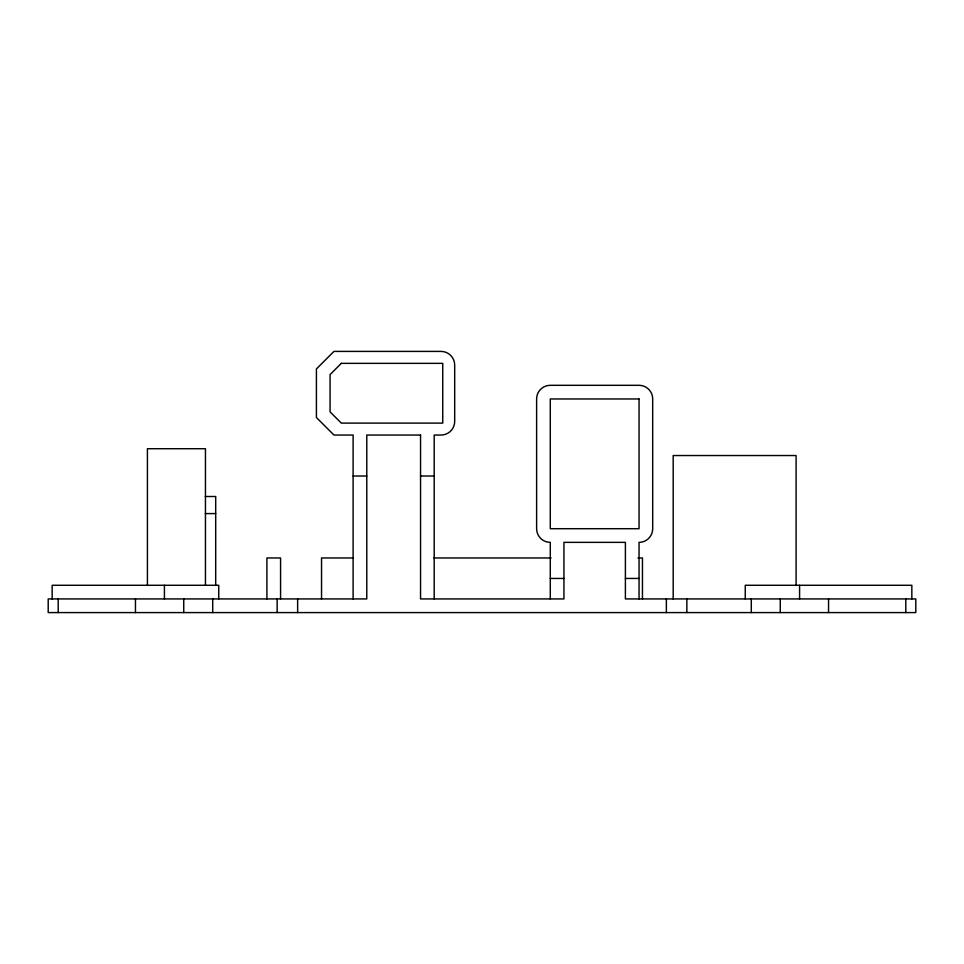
<?xml version="1.0" encoding="UTF-8"?>
<svg xmlns="http://www.w3.org/2000/svg" width="964" height="964" viewBox="0 0 964 964"><rect width="100%" height="100%" fill="white"/><g stroke="black" fill="none" stroke-linecap="round" stroke-linejoin="round"><path stroke-width="1.45" d="M353.113 476.023L366.778 476.023M420.545 476.023L434.198 476.023M205.308 496.508L215.695 496.508L215.695 585.461M205.308 513.583L215.695 513.583M353.029 557.963L321.542 557.963L321.542 598.933M433.933 557.963L551.107 557.963M637.963 557.963L642.458 557.963L642.458 598.933M550.287 578.448L563.94 578.448M625.395 578.448L639.048 578.448M911.836 598.933L911.836 585.281L745.256 585.281L745.256 598.933M905.799 598.933L905.799 612.586M828.546 598.933L828.546 612.586M799.578 585.281L799.578 598.933M796.095 585.485L796.095 455.538L673.185 455.538L673.185 598.933M780.262 598.933L780.262 612.586M751.293 598.933L751.293 612.586M686.85 598.933L686.85 612.586M666.365 598.933L666.365 612.586M639.048 598.933L639.048 542.358A13.653 13.653 0 0 0 652.7 528.706L652.676 398.12A13.653 13.653 0 0 0 639.048 385.311L550.287 385.311A13.653 13.653 0 0 0 536.623 398.963L536.623 528.706A13.653 13.653 0 0 0 550.287 542.358L550.287 598.933M434.198 598.933L434.198 435.053L441.03 435.053A13.653 13.653 0 0 0 454.683 421.401L454.683 365.067A13.653 13.653 0 0 0 441.03 351.414L333.954 351.414L316.421 368.947L316.421 417.52L333.954 435.053L353.113 435.053L353.113 598.933M297.635 598.933L297.635 612.586M280.572 598.933L280.572 557.963L266.908 557.963L266.908 598.933M277.15 598.933L277.15 612.586M218.744 598.933L218.744 585.281L52.164 585.281L52.164 598.933M212.707 598.933L212.707 612.586M205.453 585.413L205.453 448.718L147.42 448.718L147.42 585.461M183.738 598.933L183.738 612.586M164.422 585.281L164.422 598.933M135.454 598.933L135.454 612.586M58.202 598.933L58.202 612.586M341.316 363.356L330.074 374.598L330.074 411.869L341.316 423.112L442.741 423.112L442.741 363.356L341.316 363.356M639.048 398.963L550.287 398.963L550.287 528.706L639.048 528.706L639.048 398.963M420.545 435.053L366.778 435.053L366.778 598.933L48.2 598.933L48.2 612.586L915.8 612.586L915.8 598.933L625.395 598.933L625.395 542.358L563.94 542.358L563.94 598.933L420.545 598.933L420.545 435.053"/></g></svg>
